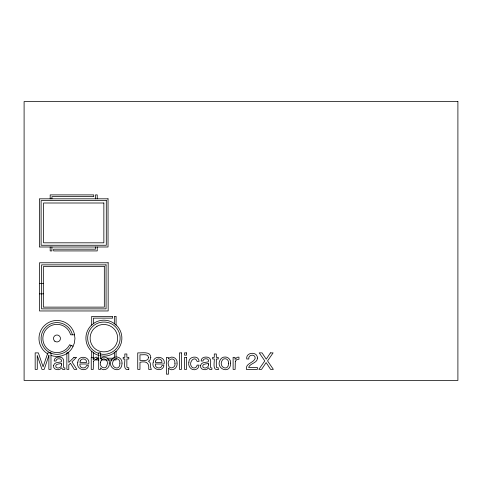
<?xml version="1.0" encoding="UTF-8"?>
<svg xmlns="http://www.w3.org/2000/svg" width="482" height="482" viewBox="0 0 482 482"><rect width="100%" height="100%" fill="white"/><g stroke="black" fill="none" stroke-linecap="round" stroke-linejoin="round"><path stroke-width="0.72" d="M71.131 345.437L70.721 346.407A15.882 15.882 0 0 1 45.736 349.697A15.882 15.882 0 0 1 49.025 324.711A15.882 15.882 0 0 1 72.312 334.357L72.372 334.809M39.5 283.386L43.332 283.386M39.5 293.839L43.332 293.839M74.481 334.809L70.613 334.809A14.129 14.129 0 0 0 49.905 326.236A14.129 14.129 0 0 0 46.983 348.456A14.129 14.129 0 0 0 69.203 345.528L69.516 344.769L73.059 346.239M96.653 358.216L98.864 358.216M100.34 358.216L101.81 358.216M106.974 358.216L113.607 358.216M95.177 359.958L98.912 359.958M101.154 359.958L112.354 359.958M113.848 359.958L116.09 359.958L116.09 358.518M100.389 353.951C105.727 355.21 111.438 353.408 115.373 349.655A16.237 16.237 0 0 0 115.373 326.694C109.263 320.512 98.515 320.512 92.411 326.694A16.237 16.237 0 0 0 92.411 349.655L95.773 352.234L99.039 353.589M116.09 325.049L116.09 316.391L114.348 316.391L114.348 323.711M116.09 351.3L116.09 357.072M114.348 352.637L114.348 358.216M97.231 198.819L97.231 194.897L95.49 194.897L95.49 198.819M97.231 247.001L97.231 250.923L53.665 250.923L53.665 249.182L95.49 249.182L95.49 247.001M93.436 323.711L93.436 318.132L112.607 318.132L112.607 316.391L91.694 316.391L91.694 325.049M93.436 352.637L93.436 359.229M91.694 351.3L91.694 357.072M51.923 198.819L51.923 196.638L93.749 196.638L93.749 194.897L50.182 194.897L50.182 198.819M51.923 247.001L51.923 250.923L50.182 250.923L50.182 247.001M51.032 355.451A17.997 17.997 0 0 0 72.553 347.462L74.349 343.124L74.963 338.466L74.349 333.809A17.997 17.997 0 0 0 46.013 324.193A17.997 17.997 0 0 0 47.971 354.047M100.539 355.855A17.997 17.997 0 0 0 112.89 353.758L116.614 350.896A17.997 17.997 0 0 0 116.614 325.452L112.89 322.591A17.997 17.997 0 0 0 94.894 322.591L91.17 325.452A17.997 17.997 0 0 0 91.17 350.896L94.894 353.758A17.997 17.997 0 0 0 99.232 355.553M48.899 355.457L48.851 369.369L50.978 369.369L50.978 352.878L47.808 352.878L43.103 366.82L38.367 352.878L35.168 352.878L35.168 369.369L37.301 369.369L37.241 355.457L41.982 369.369L44.193 369.369L48.899 355.457M174.954 363.283C176.165 367.742 169.074 370.104 168.477 365.067C166.206 358.855 175.261 355.981 174.954 363.283M100.599 362.139C98.509 366.802 105.901 370.646 106.998 365.151C109.426 359.789 101.786 355.764 100.599 362.139M109.269 363.127C110.215 367.905 103.69 372.417 100.545 367.832L100.545 369.369L98.683 369.369L98.683 352.818L100.648 352.818L100.648 358.807C103.714 354.722 110.221 358.355 109.269 363.127M122.012 363.103C121.928 375.683 104.883 368.055 112.348 358.795A4.965 4.965 0 0 1 115.246 357.108C118.867 356.204 122.416 359.421 122.012 363.103M188.872 362.193C187.564 366.706 192.234 371.628 196.662 369.098A4.127 4.127 0 0 0 198.482 367.182L199.066 365.115L197.102 365.115C196.867 366.923 195.186 368.393 193.33 367.911A2.476 2.476 0 0 1 191.691 366.754C187.962 362.669 194.861 354.794 197.102 361.386L199.066 361.386C198.988 354.951 188.673 356.15 188.872 362.193M230.655 363.103C230.565 375.683 213.52 368.055 220.985 358.795A4.965 4.965 0 0 1 223.889 357.108C227.504 356.204 231.059 359.421 230.655 363.103M77.819 362.205C75.391 369.302 86.959 373.104 88.531 365.597L86.543 365.597C85.567 369.598 79.066 368.266 79.885 364L88.7 364C90.628 356.361 78.295 354.535 77.819 362.205M153.222 362.205C150.794 369.302 162.368 373.104 163.934 365.597L161.952 365.597C160.97 369.598 154.469 368.266 155.294 364L164.103 364C166.037 356.361 153.698 354.535 153.222 362.205M177.015 363.091C178.075 367.832 171.785 372.393 168.453 368.019L168.453 374.165L166.429 374.165L166.429 357.403L168.393 357.403L168.393 358.994C171.321 354.692 177.906 358.331 177.015 363.091M148.534 357.536C148.577 361.807 142.455 360.132 139.967 360.434L139.967 354.794C142.449 355.18 148.426 353.276 148.534 357.536M53.61 365.422C52.671 370.056 59.467 371.17 61.666 367.778L62.624 369.441L64.919 369.423L64.919 367.935L63.714 367.808C62.756 364.591 65.685 358.247 60.744 357.252C58.057 356.517 53.936 357.59 54.165 361.018L56.051 361.018C56.099 358.59 59.202 358.331 60.883 359.223L61.618 360.723L61.136 361.892C58.629 362.56 54.285 362.06 53.61 365.422M200.596 365.422C199.656 370.056 206.447 371.17 208.646 367.778L209.61 369.441L211.899 369.423L211.899 367.935L210.694 367.808C209.736 364.591 212.664 358.247 207.73 357.252C205.037 356.517 200.922 357.59 201.145 361.018L203.03 361.018C203.085 358.59 206.182 358.331 207.869 359.223L208.604 360.723L208.116 361.892C205.609 362.56 201.271 362.06 200.596 365.422M257.454 358.054C257.43 363.301 250.074 363.091 248.592 367.459L257.376 367.459L257.376 369.369L246.338 369.369C245.489 362.964 253.954 363.091 255.219 358.144C255.297 353.577 247.85 354.577 248.784 358.994L246.73 358.994C245.603 351.993 257.575 351.167 257.454 358.054M119.904 363.163C120.09 372.267 109.059 366.929 113.728 360.174A2.747 2.747 0 0 1 115.56 358.849C118.186 358.096 120.241 360.669 119.904 363.163M228.54 363.163C228.727 372.267 217.701 366.929 222.365 360.174A2.747 2.747 0 0 1 224.196 358.849C226.829 358.096 228.878 360.669 228.54 363.163M150.8 357.325L150.191 359.747L148.474 361.265C151.607 362.404 149.86 366.302 150.993 368.634L151.432 369.369L148.691 369.369C149.42 362.922 146.474 360.843 139.967 362.295L139.967 369.369L137.732 369.369L137.732 352.878C141.63 353.252 150.565 350.878 150.8 357.325M61.563 364.88C61.726 367.627 57.364 369.26 55.816 366.953C54.894 363.38 59.623 364.32 61.563 363.253L61.563 364.88M208.543 364.88C208.706 367.627 204.344 369.26 202.802 366.953C201.874 363.38 206.603 364.32 208.543 363.253L208.543 364.88M93.466 361.247L93.261 369.369L91.237 369.369L91.237 357.343L93.159 357.343L93.159 359.421L95.303 357.295L97.087 357.132L97.087 359.265L95.075 359.452L93.466 361.247M235.337 361.247L235.132 369.369L233.113 369.369L233.113 357.343L235.029 357.343L235.029 359.421L237.18 357.295L238.964 357.132L238.964 359.265L236.945 359.452L235.337 361.247M80.223 360.982L79.94 362.398L86.621 362.398C87.019 358.662 81.38 357.469 80.223 360.982M155.626 360.982L155.349 362.398L162.03 362.398C162.422 358.662 156.789 357.469 155.626 360.982M270.432 352.878L266.257 359.186L262.045 352.878L259.25 352.878L264.787 360.916L258.876 369.369L261.575 369.369L266.142 362.591L270.589 369.369L273.36 369.369L267.558 360.916L273.095 352.878L270.432 352.878M73.981 357.343L68.793 362.452L68.793 352.878L66.853 352.878L66.853 369.369L68.793 369.369L68.793 364.856L70.486 363.308L74.24 369.369L76.819 369.369L71.957 361.849L76.566 357.343L73.981 357.343M97.003 326.248L94.153 328.435A13.773 13.773 0 0 0 94.153 347.914C99.328 353.161 108.45 353.161 113.632 347.914A13.773 13.773 0 0 0 113.632 328.435C109.3 324.151 102.292 323.229 97.003 326.248M128.784 369.369C122.651 371.146 125.127 362.054 124.82 358.994L123.193 358.994L123.193 357.343L124.82 357.343L124.82 353.987L126.862 353.987L126.862 357.343L128.784 357.343L128.784 358.994L126.862 358.994L126.862 366.844L127.29 367.688L128.784 367.778L128.784 369.369M218.244 369.369C212.11 371.146 214.586 362.054 214.285 358.994L212.652 358.994L212.652 357.343L214.285 357.343L214.285 353.987L216.328 353.987L216.328 357.343L218.244 357.343L218.244 358.994L216.328 358.994L216.328 366.844L216.749 367.688L218.244 367.778L218.244 369.369M457.9 101.563L24.1 101.563L24.1 380.437L457.9 380.437L457.9 101.563M108.04 198.819L39.373 198.819L39.373 247.001L108.04 247.001L108.04 198.819M106.299 200.56L41.121 200.56L41.121 245.26L106.299 245.26L106.299 200.56M103.859 203L43.561 203L43.561 242.82L103.859 242.82L103.859 203M108.161 262.774L39.5 262.774L39.5 310.962L108.161 310.962L108.161 262.774M106.07 264.865L41.591 264.865L41.591 308.872L106.07 308.872L106.07 264.865M104.329 266.612L43.332 266.612L43.332 307.13L104.329 307.13L104.329 266.612M181.455 352.878L179.431 352.878L179.431 369.369L181.455 369.369L181.455 352.878M186.54 352.878L184.486 352.878L184.486 355.168L186.54 355.168L186.54 352.878M186.54 357.403L184.486 357.403L184.486 369.369L186.54 369.369L186.54 357.403M54.846 341.232A3.482 3.482 0 0 0 60.425 338.924A3.482 3.482 0 0 0 55.635 335.249A3.482 3.482 0 0 0 54.846 341.232"/></g></svg>
